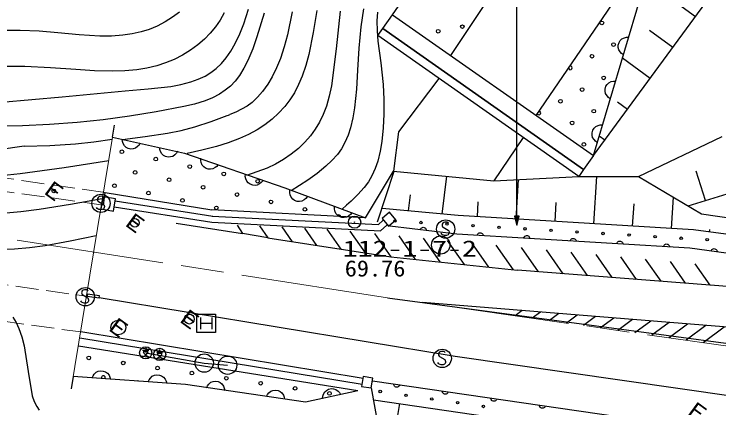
# Model space of a CAD drawing. Units: millimetres, scale not verified. Extents: x 40000 to 680000, y 20000 to 380000.
# Drawn here: x 479565 to 536928, y 266776 to 298834 of the extents above; entities that cross this region are included whole.
import ezdxf
from ezdxf.enums import TextEntityAlignment as Align

# ---------------------------------------------------------------- set-up
doc = ezdxf.new("R2010")
doc.units = ezdxf.units.MM
doc.header["$LTSCALE"] = 1000
doc.linetypes.add('CHAIN', pattern=[18.5, 12, -1.5, 3.5, -1.5])
doc.linetypes.add('USER1', pattern=[2.5, 1.875, -0.625])
for name, color, linetype, lineweight in [('M-BGD', 7, 'Continuous', 25), ('M-BMK', 2, 'CHAIN', 13), ('M-STR', 1, 'USER1', 13)]:
    doc.layers.add(name, color=color, linetype=linetype, lineweight=lineweight)
doc.layers.add('M-BMK-SRVR', color=3, linetype='Continuous')
doc.styles.add('ＭＳ ゴシック', font='')
doc.styles.get('ＭＳ ゴシック').set_extended_font_data('MS Gothic')

# ---------------------------------------------------------------- blocks, each defined once
blk = doc.blocks.new('BUHIN2')
at = {"color": 7, "linetype": 'Continuous', "lineweight": 25}
blk.add_lwpolyline([(-307, 684), (-125, 700), (45, 678), (254, 615), (404, 502), (524, 362), (619, 150), (643, -32), (629, -219), (538, -420), (441, -562), (307, -684)], dxfattribs=at)
blk = doc.blocks.new('BUHIN3')
at = {"color": 7, "linetype": 'Continuous', "lineweight": 25}
blk.add_lwpolyline([(-358, 659), (-177, 689), (-6, 679), (207, 633), (365, 531), (495, 401), (606, 196), (644, 16), (643, -172), (568, -379), (482, -528), (358, -659)], dxfattribs=at)
blk = doc.blocks.new('BUHIN4')
at = {"color": 7, "linetype": 'Continuous', "lineweight": 25}
blk.add_lwpolyline([(260, -703), (78, -707), (-91, -673), (-295, -597), (-437, -473), (-547, -326), (-628, -108), (-640, 75), (-612, 261), (-508, 456), (-402, 591), (-260, 703)], dxfattribs=at)
blk = doc.blocks.new('BUHIN5')
at = {"color": 7, "linetype": 'Continuous', "lineweight": 25}
blk.add_lwpolyline([(165, -732), (-17, -711), (-179, -655), (-372, -553), (-496, -411), (-585, -251), (-636, -24), (-624, 159), (-572, 340), (-444, 519), (-321, 639), (-165, 732)], dxfattribs=at)
blk = doc.blocks.new('BUHIN6')
at = {"color": 7, "linetype": 'Continuous', "lineweight": 25}
blk.add_lwpolyline([(-721, -207), (-711, -24), (-665, 141), (-573, 339), (-439, 471), (-284, 570), (-61, 634), (123, 632), (307, 591), (493, 473), (619, 357), (721, 207)], dxfattribs=at)
blk = doc.blocks.new('BUHIN8')
at = {"color": 7, "linetype": 'Continuous', "lineweight": 25}
blk.add_lwpolyline([(103, -228), (42, -233), (-15, -226), (-84, -205), (-134, -168), (-174, -121), (-206, -51), (-214, 10), (-210, 73), (-180, 140), (-148, 187), (-103, 228)], dxfattribs=at)
blk = doc.blocks.new('BUHIN10')
at = {"color": 7, "linetype": 'Continuous', "lineweight": 25}
blk.add_lwpolyline([(-105, 227), (-45, 233), (12, 226), (82, 206), (132, 169), (173, 123), (206, 53), (215, -8), (211, -70), (181, -138), (150, -185), (105, -227)], dxfattribs=at)
blk = doc.blocks.new('BUHIN11')
at = {"color": 7, "linetype": 'Continuous', "lineweight": 25}
blk.add_lwpolyline([(-122, 218), (-62, 229), (-4, 226), (67, 212), (120, 178), (164, 135), (201, 68), (215, 8), (215, -55), (191, -124), (163, -174), (122, -218)], dxfattribs=at)
blk = doc.blocks.new('BUHIN18')
at = {"color": 7, "linetype": 'Continuous', "lineweight": 25}
blk.add_lwpolyline([(533, 64), (549, 123), (540, 185), (511, 259), (448, 357), (373, 425), (282, 465), (186, 461), (111, 418), (66, 385), (19, 319), (12, 253), (33, -219), (0, -293), (-62, -369), (-142, -411), (-216, -427), (-302, -420), (-393, -340), (-485, -194), (-516, -125), (-526, -47), (-511, 34), (-467, 125)], dxfattribs=at)
blk.add_circle((0, 0), 746, dxfattribs=at)
blk = doc.blocks.new('BUHIN19')
at = {"color": 7, "linetype": 'Continuous', "lineweight": 25}
for p, q in [((143, 647), (-647, 143)), ((-252, 395), (252, -395)), ((647, -143), (-143, -647))]:
    blk.add_line(p, q, dxfattribs=at)
blk.add_lwpolyline([(-1036, 228), (228, 1036), (1036, -228), (-228, -1036)], close=True, dxfattribs=at)
blk = doc.blocks.new('BUHIN20')
at = {"color": 7, "linetype": 'Continuous', "lineweight": 25}
blk.add_circle((0, 0), 746, dxfattribs=at)
blk = doc.blocks.new('BUHIN21')
at = {"color": 7, "linetype": 'Continuous', "lineweight": 25}
for p, q in [((37, 341), (324, -108)), ((339, 217), (65, 42))]:
    blk.add_line(p, q, dxfattribs=at)
blk.add_lwpolyline([(-418, 51), (-230, -76), (-57, -129), (67, -141), (170, -123), (-40, 206), (-102, 122), (-142, 4), (-162, -145), (-131, -398)], dxfattribs=at)
blk.add_circle((0, 0), 498, dxfattribs=at)
blk = doc.blocks.new('BUHIN66')
at = {"color": 3, "linetype": 'Continuous', "lineweight": 25}
for radius in [498, 15]:
    blk.add_circle((0, 0), radius, dxfattribs=at)

msp = doc.modelspace()

# ---------------------------------------------------------------- linework, layer by layer
at = {"layer": 'M-BGD'}
for p, q in [((520480, 282144), (520497, 332499)), ((510358, 298778), (529375, 326584)), ((515103, 295452), (534980, 325370)), ((522058, 290575), (542600, 320639)), ((526710, 287314), (548848, 317447)), ((526710, 287314), (532023, 305159)), ((535012, 298614), (530960, 301591)), ((509566, 297648), (510358, 298778)), ((510358, 298778), (526710, 287314)), ((509170, 297082), (509566, 297648)), ((525918, 286185), (509566, 297648)), ((509566, 297648), (525918, 286185)), ((533167, 296103), (531276, 297492)), ((525521, 285619), (509170, 297082)), ((531322, 293592), (529071, 295246)), ((514144, 293595), (510857, 289250)), ((529477, 291081), (528667, 291676)), ((487571, 288817), (487734, 289803)), ((510857, 289250), (510438, 286046)), ((487571, 288817), (493440, 287516)), ((520995, 288792), (518613, 285268)), ((527632, 288570), (527182, 288901)), ((530387, 285616), (537188, 288878)), ((493440, 287516), (501603, 284686)), ((526710, 287314), (525918, 286185)), ((508156, 282251), (510438, 286046)), ((509147, 281923), (510509, 286039)), ((510438, 286046), (518613, 285268)), ((525918, 286185), (525521, 285619)), ((534418, 283213), (542942, 285897)), ((535839, 283660), (535089, 286043)), ((514411, 282557), (514781, 285633)), ((518613, 285268), (525521, 285619)), ((520431, 282147), (520625, 285370)), ((525521, 285619), (530387, 285616)), ((526750, 281762), (526982, 285618)), ((530387, 285616), (535503, 282566)), ((501603, 284686), (508156, 282251)), ((486809, 283960), (486637, 282974)), ((487826, 283782), (486809, 283960)), ((486841, 283281), (486973, 284307)), ((486973, 284307), (495668, 282893)), ((511671, 282816), (511827, 284108)), ((487654, 282797), (487826, 283782)), ((487780, 283638), (495739, 282380)), ((517271, 282339), (517345, 283564)), ((523590, 281954), (523684, 283504)), ((529909, 281570), (530020, 283402)), ((533069, 281378), (533222, 283926)), ((486637, 282974), (487654, 282797)), ((487702, 283144), (495661, 281887)), ((508156, 282251), (495668, 282893)), ((515717, 282434), (509510, 283020)), ((495687, 282386), (509214, 281694)), ((510126, 282699), (509513, 282199)), ((510638, 282073), (510126, 282699)), ((534870, 281268), (515717, 282434)), ((535503, 282566), (545766, 281081)), ((492753, 281808), (498156, 280966)), ((495661, 281887), (509396, 281184)), ((497711, 281655), (498156, 280966)), ((509214, 281694), (509579, 282023)), ((509513, 282199), (510024, 281572)), ((510024, 281572), (510638, 282073)), ((499532, 281599), (500222, 280610)), ((501360, 281508), (502199, 280307)), ((503189, 281417), (504176, 280003)), ((505017, 281326), (506152, 279700)), ((506897, 281161), (508129, 279397)), ((509396, 281184), (509914, 281653)), ((510139, 281595), (515602, 280938)), ((542779, 280210), (534870, 281268)), ((536171, 281072), (536203, 281309)), ((500222, 280610), (498156, 280966)), ((500222, 280610), (510227, 279075)), ((508903, 280971), (510227, 279075)), ((510876, 280784), (512216, 278864)), ((512849, 280597), (514205, 278654)), ((515602, 280938), (534559, 279796)), ((514821, 280410), (516193, 278444)), ((516794, 280223), (518182, 278233)), ((518766, 280035), (520171, 278023)), ((520840, 279839), (522226, 277854)), ((522860, 279647), (524220, 277699)), ((524880, 279455), (526214, 277545)), ((534559, 279796), (554381, 277145)), ((510227, 279075), (520531, 277985)), ((526900, 279264), (528208, 277391)), ((528920, 279072), (530201, 277237)), ((530940, 278880), (532195, 277082)), ((532960, 278689), (534189, 276928)), ((534980, 278497), (536183, 276774)), ((553996, 275395), (520531, 277985)), ((485529, 276042), (485504, 275871)), ((486527, 275897), (485529, 276042)), ((485504, 275871), (486502, 275727)), ((486502, 275727), (486527, 275897)), ((515454, 270957), (486502, 275727)), ((509947, 275746), (569186, 267788)), ((550812, 272262), (512805, 275362)), ((520913, 274701), (520349, 274280)), ((522408, 274579), (521740, 274080)), ((523903, 274457), (523131, 273881)), ((525398, 274335), (524522, 273681)), ((526893, 274213), (525913, 273482)), ((528388, 274091), (527304, 273282)), ((529883, 273969), (528695, 273083)), ((531378, 273847), (530086, 272883)), ((532873, 273725), (531477, 272684)), ((534368, 273603), (532868, 272484)), ((535863, 273481), (534259, 272285)), ((537358, 273359), (535650, 272085)), ((507965, 269182), (484987, 272957)), ((507881, 268669), (484903, 272444)), ((507542, 268179), (484811, 271804)), ((490275, 271257), (495036, 270425)), ((560627, 264485), (515454, 270957)), ((495036, 270425), (496939, 270251)), ((484379, 269328), (484199, 268333)), ((493523, 268673), (484379, 269328)), ((507988, 269331), (507853, 268530)), ((508769, 269199), (507988, 269331)), ((508634, 268399), (508769, 269199)), ((503276, 267234), (493523, 268673)), ((507853, 268530), (508634, 268399)), ((560119, 261499), (508728, 268963)), ((507542, 268179), (503276, 267234)), ((508634, 268399), (510315, 259008)), ((508806, 267436), (525620, 264994)), ((510806, 266162), (510949, 267125))]:
    msp.add_line(p, q, dxfattribs=at)
for points in [[(499915, 298918), (499332, 296972), (498995, 296009), (498600, 295062), (498276, 294427), (497907, 293835), (497562, 293386), (497171, 292976), (496752, 292628), (496295, 292327), (495722, 292030), (495111, 291781), (494260, 291515), (493375, 291302), (491128, 290876), (488956, 290523), (486805, 290237), (484694, 290015), (482457, 289844), (480238, 289734), (477652, 289672)], [(493015, 298999), (492450, 298571), (491851, 298192), (491218, 297862), (490568, 297593), (489908, 297384), (489169, 297218), (488418, 297111), (487497, 297048), (486553, 297046), (484856, 297145), (483134, 297306), (481604, 297433), (480056, 297500), (478368, 297502)], [(478527, 291666), (483470, 292097), (488610, 292594), (490475, 292743), (492312, 292950), (493144, 293103), (493945, 293312), (494547, 293525), (495119, 293792), (495585, 294074), (496015, 294404), (496439, 294811), (496825, 295265), (497216, 295827), (497566, 296436), (497937, 297218), (498264, 298049), (498651, 299240)], [(496649, 298928), (496328, 298345), (495955, 297791), (495536, 297275), (495067, 296793), (494522, 296321), (493928, 295888), (493282, 295492), (492600, 295146), (491890, 294854), (491169, 294622), (490370, 294431), (489549, 294299), (488570, 294209), (487578, 294179), (486101, 294216), (484602, 294314), (482529, 294472), (480442, 294570), (478552, 294579)], [(504200, 299134), (503902, 297335), (503547, 295552), (503309, 294658), (503013, 293781), (502721, 293091), (502376, 292429), (502009, 291855), (501588, 291311), (501098, 290778), (500563, 290285), (499973, 289825), (499343, 289409), (498642, 289025), (497917, 288697), (496991, 288353), (496040, 288065), (494856, 287765), (493658, 287494)], [(502192, 299025), (501813, 297159), (501554, 296181), (501235, 295208), (500932, 294460), (500574, 293737), (500208, 293123), (499792, 292544), (499385, 292075), (498930, 291643), (498524, 291341), (498076, 291083), (497604, 290861), (497121, 290656)], [(506094, 299071), (505777, 296011), (505403, 292989), (505219, 292147), (504980, 291331), (504728, 290671), (504422, 290035), (504081, 289470), (503686, 288932), (503221, 288402), (502701, 287901), (502122, 287429), (501498, 286998), (500844, 286619), (500167, 286297), (499333, 285980), (498488, 285708)], [(507996, 299256), (507796, 297804), (507623, 296061), (507508, 294271), (507423, 292736), (507278, 291213), (507143, 290382), (506952, 289582), (506749, 288965), (506489, 288370), (506210, 287876), (505875, 287405), (505438, 286908), (504949, 286442), (504237, 285868), (503471, 285328), (502794, 284888), (502105, 284456)], [(509140, 298986), (509093, 298277), (509105, 297467), (509178, 296642), (509422, 294874), (509605, 293105), (509668, 291893), (509670, 290675), (509615, 289579), (509498, 288474), (509361, 287667), (509164, 286869), (508954, 286253), (508692, 285666), (508406, 285174), (508064, 284705), (507554, 284136), (506993, 283600), (506627, 283277), (506255, 282957)], [(488377, 288638), (490224, 288857), (492056, 289135), (493171, 289361), (494270, 289645), (495596, 290081), (496915, 290578), (497018, 290618), (497121, 290658)], [(480394, 288084), (482482, 288150), (484565, 288276), (486052, 288435), (487543, 288639)], [(480394, 288084), (478298, 287783)], [(487266, 286880), (483638, 286325), (480066, 285839), (477961, 285608)], [(486746, 283798), (484167, 283324), (481613, 282915), (480105, 282730), (478621, 282607)], [(520480, 281721), (520321, 282375), (520639, 282375), (520480, 281723)], [(520480, 282235), (520480, 282101), (520461, 282235), (520499, 282235), (520480, 282101)], [(512622, 281296), (512649, 281351), (512684, 281396), (512738, 281445), (512796, 281468), (512857, 281478), (512934, 281469), (512990, 281445), (513041, 281408), (513083, 281348), (513107, 281296), (513119, 281236)], [(486249, 280793), (484136, 280347), (482086, 279975), (480825, 279807), (479589, 279702), (478368, 279660)], [(479463, 274167), (479736, 273720), (479963, 273231), (480199, 272571), (480398, 271825), (480698, 269732), (481039, 267765), (481199, 267304), (481406, 266890), (481614, 266594)], [(504676, 267544), (504698, 267726), (504754, 267888), (504857, 268080), (504999, 268203), (505160, 268293), (505387, 268343), (505570, 268330), (505751, 268278), (505929, 268148), (506049, 268025), (506141, 267869)]]:
    msp.add_lwpolyline(points, dxfattribs=at)
for points in [[(520480, 281644), (520668, 282394), (520293, 282394)], [(520480, 281798), (520349, 282347), (520611, 282347)], [(520480, 281873), (520377, 282319), (520583, 282319)], [(520480, 281950), (520405, 282291), (520555, 282291)], [(520480, 282025), (520433, 282263), (520527, 282263)]]:
    msp.add_lwpolyline(points, close=True, dxfattribs=at)
for centre, radius in [((516048, 297811), 149), ((527406, 298113), 149), ((514083, 297442), 149), ((528358, 296354), 149), ((526599, 295402), 149), ((527551, 293643), 149), ((525792, 292691), 149), ((524033, 291740), 149), ((526744, 290932), 149), ((524985, 289981), 149), ((525937, 288222), 149), ((488336, 287627), 149), ((491099, 287026), 149), ((493863, 286425), 149), ((489417, 285945), 149), ((496627, 285824), 149), ((492181, 285344), 149), ((499391, 285224), 149), ((482794, 284443), 150), ((487735, 284863), 149), ((494945, 284743), 149), ((490499, 284262), 149), ((497709, 284142), 149), ((493262, 283661), 149), ((500473, 283541), 149), ((496026, 283061), 149), ((503236, 282940), 149), ((489397, 281835), 350), ((510563, 281993), 99.5), ((512681, 281865), 99.5), ((514798, 281738), 99.5), ((516916, 281610), 99.5), ((519033, 281483), 99.5), ((521151, 281355), 99.5), ((523268, 281228), 99.5), ((525386, 281100), 99.5), ((514289, 280036), 746), ((527503, 280973), 99.5), ((529621, 280845), 99.5), ((531738, 280718), 99.5), ((533856, 280590), 99.5), ((535973, 280463), 99.5), ((514289, 280036), 22.5), ((493830, 274005), 400), ((488048, 273320), 600), ((485645, 270847), 149), ((488443, 270434), 149), ((491241, 270021), 149), ((494039, 269608), 149), ((496837, 269195), 149), ((499635, 268782), 149), ((502434, 268369), 149), ((505232, 267957), 149), ((509362, 268113), 99.5), ((511462, 267808), 99.5), ((513561, 267504), 99.5), ((515660, 267199), 99.5), ((517760, 266894), 99.5)]:
    msp.add_circle(centre, radius, dxfattribs=at)
for centre, start, end in [((524840, 294450), 188.01414, 103.30351), ((522274, 290788), 212.92202, 78.39563), ((506000, 282339), 5.62188, 168.48579), ((486837, 269242), 318.92422, 212.90197), ((489636, 268829), 51.20309, 120.62309)]:
    msp.add_arc(centre, 149, start, end, dxfattribs=at)
at = {"layer": 'M-BMK'}
for p, q in [((509947, 275746), (472180, 281629)), ((512805, 275362), (560555, 268513))]:
    msp.add_line(p, q, dxfattribs=at)
at = {"layer": 'M-STR'}
for p, q in [((486973, 284307), (455620, 288852)), ((455427, 287668), (486841, 283281)), ((486502, 275727), (454215, 280267)), ((453731, 277306), (484987, 272957))]:
    msp.add_line(p, q, dxfattribs=at)
at = {"layer": 'M-STR', "linetype": 'Continuous'}
msp.add_line((484199, 268333), (487571, 288817), dxfattribs=at)

# ---------------------------------------------------------------- block references
at = {"layer": 'M-BGD', "rotation": 57.43674}
for name, p in [('BUHIN6', (529366, 296237)), ('BUHIN6', (528304, 292668)), ('BUHIN6', (527241, 289099)), ('BUHIN4', (489093, 288486)), ('BUHIN4', (492136, 287824)), ('BUHIN5', (495470, 286838)), ('BUHIN5', (499095, 285528)), ('BUHIN5', (502719, 284217)), ('BUHIN18', (486638, 283429)), ('BUHIN5', (506344, 282906)), ('BUHIN18', (514689, 281335)), ('BUHIN11', (517497, 280824)), ('BUHIN11', (521289, 280595)), ('BUHIN11', (525080, 280367)), ('BUHIN11', (528872, 280139)), ('BUHIN11', (532663, 279911)), ('BUHIN10', (536541, 279531)), ('BUHIN18', (485355, 275825)), ('BUHIN19', (495196, 273661)), ('BUHIN21', (490275, 271257)), ('BUHIN21', (491413, 271129)), ('BUHIN20', (495036, 270425)), ('BUHIN18', (514408, 270806)), ('BUHIN20', (496939, 270251)), ('BUHIN3', (486665, 269164)), ('BUHIN3', (491237, 268837)), ('BUHIN2', (495962, 268314)), ('BUHIN2', (500838, 267594)), ('BUHIN8', (510705, 268676)), ('BUHIN8', (514658, 268102)), ('BUHIN8', (518611, 267528)), ('BUHIN8', (522564, 266954))]:
    msp.add_blockref(name, p, dxfattribs=at)
at = {"layer": 'M-BMK-SRVR', "rotation": 57.43674}
msp.add_blockref('BUHIN66', (507281, 281895), dxfattribs=at)

# ---------------------------------------------------------------- texts
at = {"layer": 'M-BGD', "style": 'ＭＳ ゴシック', "width": 1.1}
for p in [(481382, 284172), (487984, 281564), (492422, 273733), (486639, 273047), (533737, 266188)]:
    msp.add_text('Ｅ', height=1320, rotation=323.9, dxfattribs=at).set_placement(p, align=Align.BOTTOM_LEFT)
at = {"layer": 'M-BMK-SRVR', "style": 'ＭＳ ゴシック'}
for s, width, p in [('112-1-7-2', 1.35, (506320, 278698)), ('69.76', 1.1, (506476, 277077))]:
    msp.add_text(s, height=1320, dxfattribs=dict(at, width=width)).set_placement(p, align=Align.BOTTOM_LEFT)

doc.saveas('drawing.dxf')
